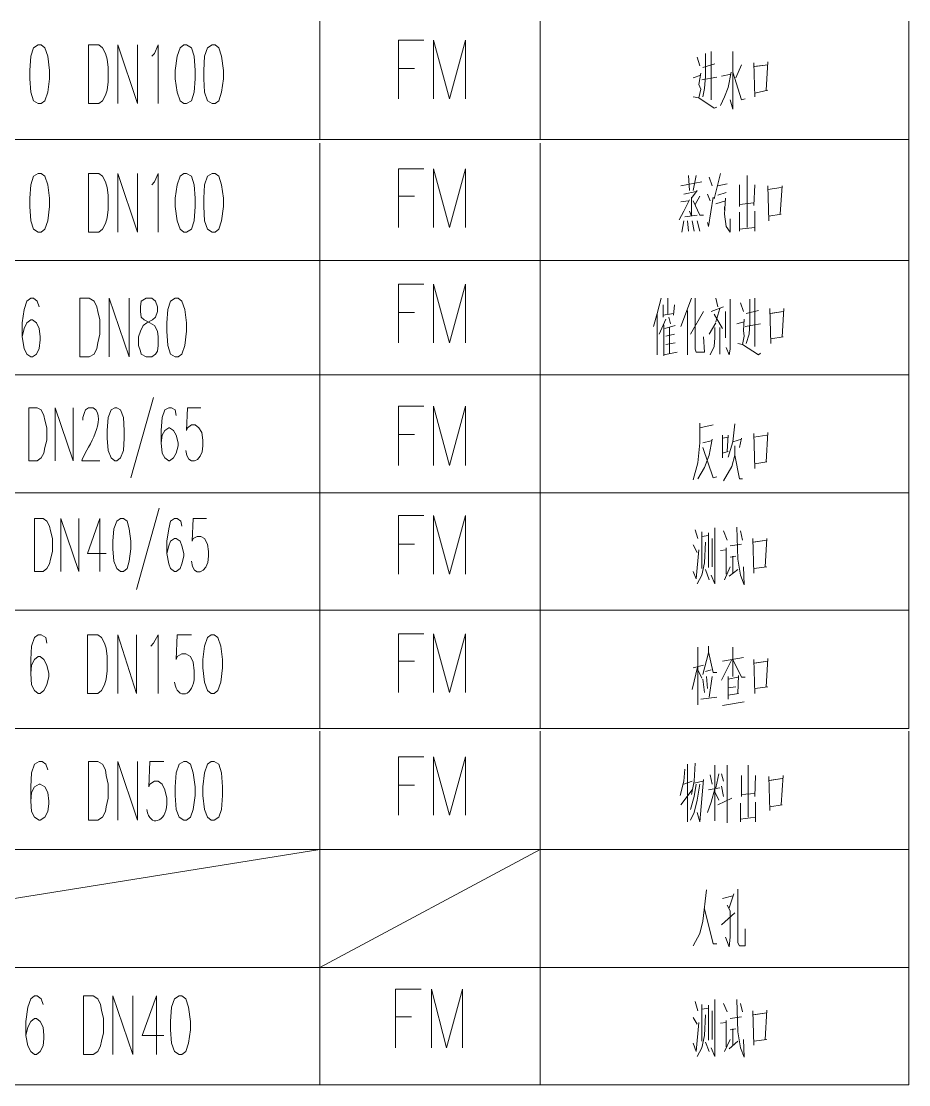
# Model space of a CAD drawing. Header units: millimetres. Extents: x 0 to 1648, y 27 to 2331.
# Drawn here: x 943.6 to 1112.6, y 1243.5 to 1446 of the extents above; entities that cross this region are included whole.
import ezdxf

# ---------------------------------------------------------------- set-up
doc = ezdxf.new("R2010")
doc.units = ezdxf.units.MM
doc.layers.add('1', color=7, linetype='Continuous')

msp = doc.modelspace()

# ---------------------------------------------------------------- linework, layer by layer
at = {"layer": '1', "color": 0, "lineweight": 5}
for points in [[(1112.58, 1445.991732), (1112.58, 1400.451732), (775.98, 1400.451732)], [(1000.44, 1445.991732), (1000.44, 1423.491732)], [(1042.38, 1445.991732), (1042.38, 1423.491732)], [(1015.38, 1431.231732), (1015.38, 1442.391732), (1020.24, 1442.391732)], [(1022.04, 1431.231732), (1022.04, 1442.391732), (1025.1, 1431.231732), (1028.16, 1442.391732), (1028.16, 1431.231732)], [(946.8, 1441.491732), (945.9, 1440.951732), (945.36, 1439.331732), (945.18, 1436.631732), (945.18, 1435.011732), (945.36, 1432.491732), (945.9, 1430.871732), (946.8, 1430.331732), (947.34, 1430.331732), (948.06, 1430.871732), (948.6, 1432.491732), (948.96, 1435.011732), (948.96, 1436.631732), (948.6, 1439.331732), (948.06, 1440.951732), (947.34, 1441.491732), (946.8, 1441.491732)], [(956.34, 1430.331732), (956.34, 1441.491732), (958.32, 1441.491732), (959.04, 1440.951732), (959.58, 1439.871732), (959.94, 1438.791732), (960.12, 1437.171732), (960.12, 1434.471732), (959.94, 1432.851732), (959.58, 1431.951732), (959.04, 1430.871732), (958.32, 1430.331732), (956.34, 1430.331732)], [(961.92, 1430.331732), (961.92, 1441.491732), (965.7, 1430.331732), (965.7, 1441.491732)], [(968.4, 1439.331732), (968.94, 1439.871732), (969.66, 1441.491732), (969.66, 1430.331732)], [(974.52, 1441.491732), (973.8, 1440.951732), (973.26, 1439.331732), (972.9, 1436.631732), (972.9, 1435.011732), (973.26, 1432.491732), (973.8, 1430.871732), (974.52, 1430.331732), (975.06, 1430.331732), (975.96, 1430.871732), (976.5, 1432.491732), (976.68, 1435.011732), (976.68, 1436.631732), (976.5, 1439.331732), (975.96, 1440.951732), (975.06, 1441.491732), (974.52, 1441.491732)], [(979.92, 1441.491732), (979.02, 1440.951732), (978.48, 1439.331732), (978.3, 1436.631732), (978.3, 1435.011732), (978.48, 1432.491732), (979.02, 1430.871732), (979.92, 1430.331732), (980.46, 1430.331732), (981.18, 1430.871732), (981.72, 1432.491732), (982.08, 1435.011732), (982.08, 1436.631732), (981.72, 1439.331732), (981.18, 1440.951732), (980.46, 1441.491732), (979.92, 1441.491732)], [(1073.88, 1439.871732), (1073.88, 1435.551732), (1073.7, 1433.211732), (1073.34, 1431.591732)], [(1074.96, 1431.051732), (1074.96, 1440.231732)], [(1079.1, 1440.231732), (1079.1, 1429.251732), (1078.56, 1431.051732)], [(1072.26, 1439.151732), (1072.8, 1437.531732)], [(1073.34, 1437.171732), (1075.68, 1437.891732)], [(1083.06, 1438.071732), (1083.24, 1431.591732)], [(1085.4, 1432.851732), (1085.76, 1438.251732)], [(1015.38, 1436.991732), (1018.44, 1436.991732)], [(1072.98, 1436.091732), (1072.62, 1433.931732), (1072.98, 1433.031732), (1072.62, 1431.411732), (1071.54, 1431.591732)], [(1071.54, 1435.191732), (1072.98, 1435.731732)], [(1078.74, 1436.271732), (1078.2, 1433.391732), (1077.48, 1431.591732), (1076.76, 1429.971732)], [(1076.94, 1435.551732), (1078.74, 1435.911732)], [(1079.1, 1436.271732), (1080.72, 1431.051732), (1081.44, 1431.231732)], [(1080.72, 1437.711732), (1079.64, 1435.191732)], [(1083.06, 1437.351732), (1085.76, 1437.711732)], [(1083.24, 1437.351732), (1085.76, 1437.711732)], [(1073.16, 1434.831732), (1076.04, 1435.371732)], [(1083.24, 1432.311732), (1085.76, 1432.851732)], [(1072.62, 1431.411732), (1075.5, 1429.431732)], [(1075.5, 1429.431732), (1076.04, 1429.611732)], [(775.98, 1423.491732), (1112.58, 1423.491732)], [(1000.44, 1422.771732), (1000.44, 1400.451732)], [(1042.38, 1422.771732), (1042.38, 1400.451732)], [(1015.38, 1406.751732), (1015.38, 1417.911732), (1020.24, 1417.911732)], [(1022.04, 1406.751732), (1022.04, 1417.911732), (1025.1, 1406.751732), (1028.16, 1417.911732), (1028.16, 1406.751732)], [(946.8, 1417.011732), (945.9, 1416.471732), (945.36, 1414.851732), (945.18, 1412.331732), (945.18, 1410.711732), (945.36, 1408.011732), (945.9, 1406.391732), (946.8, 1405.851732), (947.34, 1405.851732), (948.06, 1406.391732), (948.6, 1408.011732), (948.96, 1410.711732), (948.96, 1412.331732), (948.6, 1414.851732), (948.06, 1416.471732), (947.34, 1417.011732), (946.8, 1417.011732)], [(956.34, 1405.851732), (956.34, 1417.011732), (958.32, 1417.011732), (959.04, 1416.471732), (959.58, 1415.391732), (959.94, 1414.311732), (960.12, 1412.871732), (960.12, 1410.171732), (959.94, 1408.551732), (959.58, 1407.471732), (959.04, 1406.391732), (958.32, 1405.851732), (956.34, 1405.851732)], [(961.92, 1405.851732), (961.92, 1417.011732), (965.7, 1405.851732), (965.7, 1417.011732)], [(968.4, 1414.851732), (968.94, 1415.391732), (969.66, 1417.011732), (969.66, 1405.851732)], [(974.52, 1417.011732), (973.8, 1416.471732), (973.26, 1414.851732), (972.9, 1412.331732), (972.9, 1410.711732), (973.26, 1408.011732), (973.8, 1406.391732), (974.52, 1405.851732), (975.06, 1405.851732), (975.96, 1406.391732), (976.5, 1408.011732), (976.68, 1410.711732), (976.68, 1412.331732), (976.5, 1414.851732), (975.96, 1416.471732), (975.06, 1417.011732), (974.52, 1417.011732)], [(979.92, 1417.011732), (979.02, 1416.471732), (978.48, 1414.851732), (978.3, 1412.331732), (978.3, 1410.711732), (978.48, 1408.011732), (979.02, 1406.391732), (979.92, 1405.851732), (980.46, 1405.851732), (981.18, 1406.391732), (981.72, 1408.011732), (982.08, 1410.711732), (982.08, 1412.331732), (981.72, 1414.851732), (981.18, 1416.471732), (980.46, 1417.011732), (979.92, 1417.011732)], [(1070.64, 1416.651732), (1070.82, 1413.771732)], [(1072.08, 1416.651732), (1071.54, 1413.771732)], [(1074.6, 1416.291732), (1075.14, 1414.671732)], [(1076.76, 1417.011732), (1075.5, 1412.151732)], [(1081.8, 1416.651732), (1081.8, 1406.751732)], [(1069.2, 1414.671732), (1073.16, 1415.391732)], [(1069.74, 1413.051732), (1072.08, 1413.591732)], [(1072.26, 1413.771732), (1071.18, 1412.331732), (1071.18, 1412.511732)], [(1076.22, 1414.671732), (1078.02, 1415.031732)], [(1080.36, 1414.851732), (1080.36, 1410.711732)], [(1083.24, 1414.851732), (1083.06, 1410.891732)], [(1085.76, 1414.671732), (1085.94, 1408.011732)], [(1085.76, 1413.951732), (1088.28, 1414.311732)], [(1085.76, 1413.951732), (1088.28, 1414.311732)], [(1088.1, 1409.271732), (1088.46, 1414.671732)], [(1015.38, 1412.691732), (1018.44, 1412.691732)], [(1070.82, 1411.971732), (1069.74, 1409.811732), (1068.84, 1408.191732)], [(1069.2, 1411.611732), (1070.64, 1411.791732)], [(1071.18, 1412.331732), (1071.18, 1408.911732), (1070.82, 1409.811732)], [(1071.54, 1411.791732), (1072.8, 1409.091732), (1073.52, 1409.091732)], [(1072.8, 1412.691732), (1071.9, 1411.071732)], [(1074.24, 1413.051732), (1074.78, 1411.791732)], [(1074.24, 1407.651732), (1074.42, 1406.931732), (1075.32, 1412.511732)], [(1075.86, 1411.251732), (1077.66, 1411.791732)], [(1076.22, 1412.871732), (1077.84, 1413.411732)], [(1077.66, 1412.331732), (1077.48, 1409.271732), (1077.84, 1406.931732)], [(1080.36, 1411.071732), (1083.06, 1411.431732)], [(1077.48, 1410.711732), (1077.48, 1409.991732)], [(1080.36, 1406.031732), (1080.36, 1409.631732)], [(1083.24, 1409.811732), (1083.24, 1406.031732)], [(1069.74, 1408.011732), (1069.38, 1405.851732)], [(1069.92, 1408.731732), (1072.26, 1409.091732)], [(1070.46, 1408.011732), (1070.64, 1406.031732)], [(1071.36, 1408.011732), (1071.72, 1406.031732)], [(1072.26, 1408.011732), (1072.8, 1406.031732)], [(1077.84, 1406.931732), (1078.56, 1405.851732), (1078.56, 1408.371732)], [(1085.94, 1408.911732), (1088.28, 1409.271732)], [(1080.36, 1406.391732), (1083.24, 1406.751732)], [(1000.44, 1400.991732), (1000.44, 1378.671732)], [(1042.38, 1400.991732), (1042.38, 1378.671732)], [(1112.58, 1378.671732), (1112.58, 1400.991732)], [(1015.38, 1384.791732), (1015.38, 1395.951732), (1020.24, 1395.951732)], [(1022.04, 1384.791732), (1022.04, 1395.951732), (1025.1, 1384.791732), (1028.16, 1395.951732), (1028.16, 1384.791732)], [(946.98, 1391.631732), (946.62, 1392.711732), (945.9, 1393.251732), (945.36, 1393.251732), (944.64, 1392.711732), (944.1, 1391.091732), (943.74, 1388.571732), (943.74, 1385.871732), (944.1, 1383.711732), (944.64, 1382.631732), (945.36, 1382.091732), (945.72, 1382.091732), (946.44, 1382.631732), (946.98, 1383.711732), (947.16, 1385.331732), (947.16, 1385.871732), (946.98, 1387.491732), (946.44, 1388.571732), (945.72, 1389.111732), (945.36, 1389.111732), (944.64, 1388.571732), (944.1, 1387.491732), (943.74, 1385.871732)], [(954.72, 1382.091732), (954.72, 1393.251732), (956.52, 1393.251732), (957.42, 1392.711732), (957.96, 1391.631732), (958.14, 1390.731732), (958.5, 1389.111732), (958.5, 1386.411732), (958.14, 1384.791732), (957.96, 1383.711732), (957.42, 1382.631732), (956.52, 1382.091732), (954.72, 1382.091732)], [(960.3, 1382.091732), (960.3, 1393.251732), (964.08, 1382.091732), (964.08, 1393.251732)], [(967.32, 1393.251732), (966.42, 1392.711732), (966.24, 1391.631732), (966.24, 1390.731732), (966.42, 1389.651732), (966.96, 1389.111732), (968.04, 1388.571732), (968.94, 1388.031732), (969.48, 1386.951732), (969.66, 1385.871732), (969.66, 1384.251732), (969.48, 1383.171732), (969.12, 1382.631732), (968.4, 1382.091732), (967.32, 1382.091732), (966.42, 1382.631732), (966.24, 1383.171732), (965.88, 1384.251732), (965.88, 1385.871732), (966.24, 1386.951732), (966.78, 1388.031732), (967.5, 1388.571732), (968.58, 1389.111732), (969.12, 1389.651732), (969.48, 1390.731732), (969.48, 1391.631732), (969.12, 1392.711732), (968.4, 1393.251732), (967.32, 1393.251732)], [(972.9, 1393.251732), (972, 1392.711732), (971.46, 1391.091732), (971.28, 1388.571732), (971.28, 1386.951732), (971.46, 1384.251732), (972, 1382.631732), (972.9, 1382.091732), (973.44, 1382.091732), (974.16, 1382.631732), (974.7, 1384.251732), (975.06, 1386.951732), (975.06, 1388.571732), (974.7, 1391.091732), (974.16, 1392.711732), (973.44, 1393.251732), (972.9, 1393.251732)], [(1065.42, 1393.251732), (1064.7, 1390.371732), (1063.98, 1387.851732)], [(1066.68, 1393.251732), (1066.68, 1390.191732)], [(1071.18, 1393.251732), (1069.2, 1387.851732)], [(1071.9, 1393.251732), (1071.9, 1383.531732), (1072.08, 1382.991732), (1073.7, 1382.991732), (1073.52, 1385.871732)], [(1075.86, 1393.251732), (1076.22, 1391.631732)], [(1083.24, 1384.071732), (1083.24, 1393.251732)], [(1065.78, 1391.991732), (1065.78, 1389.651732)], [(1067.94, 1391.991732), (1067.76, 1390.011732)], [(1074.96, 1390.731732), (1077.3, 1391.631732)], [(1076.58, 1391.271732), (1075.86, 1388.751732)], [(1078.56, 1393.071732), (1078.56, 1383.531732), (1078.38, 1382.451732), (1077.84, 1383.891732)], [(1080.54, 1392.351732), (1081.08, 1390.731732)], [(1082.34, 1393.071732), (1082.34, 1388.571732), (1082.16, 1386.411732), (1081.62, 1384.611732)], [(1086.12, 1391.271732), (1086.3, 1384.611732)], [(1088.46, 1385.871732), (1088.82, 1391.271732)], [(1015.38, 1390.551732), (1018.44, 1390.551732)], [(1064.7, 1390.191732), (1064.7, 1382.451732)], [(1066.32, 1389.291732), (1065.06, 1386.411732)], [(1065.78, 1390.011732), (1067.76, 1390.371732)], [(1066.86, 1389.651732), (1067.22, 1388.391732)], [(1070.46, 1390.911732), (1070.46, 1382.451732)], [(1073.52, 1390.731732), (1071, 1386.411732)], [(1075.5, 1390.191732), (1077.12, 1387.491732)], [(1077.66, 1390.731732), (1077.66, 1385.691732)], [(1081.26, 1389.291732), (1081.08, 1387.131732), (1081.26, 1386.051732), (1080.9, 1384.431732), (1080, 1384.611732)], [(1081.62, 1390.371732), (1083.96, 1390.911732)], [(1086.12, 1390.371732), (1088.64, 1390.731732)], [(1086.3, 1390.371732), (1088.64, 1390.731732)], [(1065.96, 1388.211732), (1065.96, 1382.271732)], [(1066.14, 1387.491732), (1068.12, 1388.031732)], [(1067.04, 1387.671732), (1067.04, 1382.811732)], [(1075.86, 1388.571732), (1074.6, 1386.411732)], [(1075.68, 1387.671732), (1075.68, 1385.691732), (1075.5, 1384.071732), (1074.78, 1382.451732)], [(1076.58, 1387.671732), (1076.58, 1382.631732)], [(1079.82, 1388.391732), (1081.26, 1388.751732)], [(1081.44, 1387.851732), (1084.32, 1388.391732)], [(1066.32, 1386.051732), (1067.94, 1386.411732)], [(1086.3, 1385.511732), (1088.64, 1385.871732)], [(1066.32, 1384.431732), (1068.12, 1384.791732)], [(1080.9, 1384.431732), (1083.96, 1382.451732)], [(1065.96, 1382.451732), (1068.48, 1382.991732)], [(1083.96, 1382.451732), (1084.32, 1382.811732)], [(775.98, 1378.671732), (1112.58, 1378.671732)], [(1000.44, 1378.671732), (1000.44, 1356.171732)], [(1042.38, 1378.671732), (1042.38, 1356.171732)], [(1112.58, 1356.171732), (1112.58, 1378.671732)], [(968.76, 1374.351732), (964.44, 1359.051732)], [(945, 1362.291732), (945, 1372.371732), (946.62, 1372.371732), (947.34, 1372.011732), (947.88, 1370.931732), (948.06, 1370.031732), (948.42, 1368.591732), (948.42, 1366.251732), (948.06, 1364.811732), (947.88, 1363.731732), (947.34, 1362.831732), (946.62, 1362.291732), (945, 1362.291732)], [(950.04, 1362.291732), (950.04, 1372.371732), (953.46, 1362.291732), (953.46, 1372.371732)], [(961.38, 1372.371732), (960.66, 1372.011732), (960.12, 1370.571732), (959.94, 1368.051732), (959.94, 1366.611732), (960.12, 1364.271732), (960.66, 1362.831732), (961.38, 1362.291732), (961.74, 1362.291732), (962.46, 1362.831732), (963, 1364.271732), (963.18, 1366.611732), (963.18, 1368.051732), (963, 1370.571732), (962.46, 1372.011732), (961.74, 1372.371732), (961.38, 1372.371732)], [(973.08, 1370.931732), (972.9, 1372.011732), (972.18, 1372.371732), (971.64, 1372.371732), (970.92, 1372.011732), (970.38, 1370.571732), (970.2, 1368.051732), (970.2, 1365.711732), (970.38, 1363.731732), (970.92, 1362.831732), (971.64, 1362.291732), (971.82, 1362.291732), (972.54, 1362.831732), (973.08, 1363.731732), (973.44, 1365.171732), (973.44, 1365.711732), (973.08, 1367.151732), (972.54, 1368.051732), (971.82, 1368.591732), (971.64, 1368.591732), (970.92, 1368.051732), (970.38, 1367.151732), (970.2, 1365.711732)], [(1015.38, 1361.391732), (1015.38, 1372.731732), (1020.24, 1372.731732)], [(1022.04, 1361.391732), (1022.04, 1372.731732), (1025.1, 1361.391732), (1028.16, 1372.731732), (1028.16, 1361.391732)], [(1072.8, 1369.491732), (1072.8, 1365.711732), (1072.44, 1361.931732), (1071.54, 1358.691732)], [(1075.32, 1369.131732), (1072.8, 1368.591732)], [(1079.46, 1369.311732), (1079.1, 1365.891732), (1078.2, 1363.011732)], [(1015.38, 1367.331732), (1018.44, 1367.331732)], [(1077.12, 1367.151732), (1077.12, 1362.831732)], [(1078.02, 1364.091732), (1078.2, 1367.151732)], [(1083.06, 1367.511732), (1083.24, 1360.851732)], [(1083.06, 1366.791732), (1085.58, 1367.151732)], [(1083.06, 1366.791732), (1085.58, 1367.151732)], [(1085.4, 1362.111732), (1085.76, 1367.691732)], [(1075.14, 1366.431732), (1074.6, 1363.371732), (1073.7, 1361.031732), (1072.44, 1358.871732)], [(1073.34, 1365.711732), (1074.96, 1366.071732)], [(1078.2, 1366.791732), (1077.12, 1366.611732)], [(1079.46, 1365.171732), (1079.46, 1363.371732), (1078.92, 1361.211732), (1077.3, 1358.511732)], [(1079.1, 1365.891732), (1080.72, 1366.431732)], [(1080.72, 1366.611732), (1080.36, 1364.811732)], [(1073.34, 1364.811732), (1075.32, 1359.051732), (1076.04, 1359.231732)], [(1077.12, 1363.731732), (1078.2, 1364.091732)], [(1079.46, 1363.371732), (1080.36, 1358.871732), (1080.9, 1358.871732)], [(1083.24, 1361.751732), (1085.58, 1362.111732)], [(775.98, 1356.171732), (1112.58, 1356.171732)], [(1000.44, 1356.171732), (1000.44, 1333.851732)], [(1042.38, 1356.171732), (1042.38, 1333.851732)], [(1112.58, 1333.851732), (1112.58, 1356.171732)], [(969.84, 1353.291732), (965.52, 1337.811732)], [(946.08, 1341.231732), (946.08, 1351.311732), (947.7, 1351.311732), (948.42, 1350.771732), (948.96, 1349.871732), (949.14, 1348.971732), (949.5, 1347.531732), (949.5, 1345.011732), (949.14, 1343.571732), (948.96, 1342.671732), (948.42, 1341.771732), (947.7, 1341.231732), (946.08, 1341.231732)], [(951.12, 1341.231732), (951.12, 1351.311732), (954.54, 1341.231732), (954.54, 1351.311732)], [(958.5, 1351.311732), (956.16, 1344.651732), (959.76, 1344.651732)], [(958.5, 1351.311732), (958.5, 1341.231732)], [(962.46, 1351.311732), (961.74, 1350.771732), (961.2, 1349.331732), (961.02, 1346.991732), (961.02, 1345.551732), (961.2, 1343.211732), (961.74, 1341.771732), (962.46, 1341.231732), (963, 1341.231732), (963.72, 1341.771732), (964.08, 1343.211732), (964.44, 1345.551732), (964.44, 1346.991732), (964.08, 1349.331732), (963.72, 1350.771732), (963, 1351.311732), (962.46, 1351.311732)], [(974.16, 1349.871732), (973.98, 1350.771732), (973.26, 1351.311732), (972.72, 1351.311732), (972, 1350.771732), (971.64, 1349.331732), (971.28, 1346.991732), (971.28, 1344.651732), (971.64, 1342.671732), (972, 1341.771732), (972.72, 1341.231732), (973.08, 1341.231732), (973.8, 1341.771732), (974.16, 1342.671732), (974.52, 1344.111732), (974.52, 1344.651732), (974.16, 1346.091732), (973.8, 1346.991732), (973.08, 1347.531732), (972.72, 1347.531732), (972, 1346.991732), (971.64, 1346.091732), (971.28, 1344.651732)], [(1015.38, 1340.691732), (1015.38, 1351.851732), (1020.24, 1351.851732)], [(1022.04, 1340.691732), (1022.04, 1351.851732), (1025.1, 1340.691732), (1028.16, 1351.851732), (1028.16, 1340.691732)], [(1071.9, 1349.151732), (1072.44, 1347.531732)], [(1073.16, 1341.771732), (1073.16, 1348.791732)], [(1075.68, 1349.511732), (1075.68, 1338.891732), (1074.96, 1340.511732)], [(1077.3, 1348.971732), (1078.02, 1347.171732)], [(1079.82, 1349.691732), (1080, 1343.571732), (1080.54, 1340.511732), (1081.26, 1338.711732), (1081.08, 1342.131732)], [(1080.54, 1348.971732), (1080.9, 1347.171732)], [(1073.16, 1347.891732), (1074.42, 1348.071732)], [(1073.88, 1346.811732), (1073.7, 1342.851732)], [(1074.42, 1348.611732), (1074.42, 1341.951732)], [(1075.14, 1342.131732), (1075.14, 1347.531732)], [(1082.88, 1347.531732), (1083.06, 1340.871732)], [(1082.88, 1346.811732), (1085.58, 1347.171732)], [(1083.06, 1346.811732), (1085.58, 1347.171732)], [(1085.22, 1342.131732), (1085.58, 1347.531732)], [(1015.38, 1346.451732), (1018.44, 1346.451732)], [(1071.54, 1346.271732), (1072.26, 1344.831732)], [(1072.62, 1345.371732), (1072.08, 1339.791732), (1071.54, 1341.231732)], [(1077.84, 1345.371732), (1076.76, 1345.191732)], [(1077.84, 1340.691732), (1077.84, 1345.731732)], [(1078.56, 1346.091732), (1080.72, 1346.451732)], [(1072.26, 1338.891732), (1073.16, 1340.511732), (1073.7, 1342.851732)], [(1078.56, 1343.931732), (1079.64, 1344.111732)], [(1079.1, 1344.111732), (1079.1, 1340.871732)], [(1074.6, 1339.611732), (1073.88, 1341.591732)], [(1078.56, 1342.131732), (1077.48, 1339.611732)], [(1078.38, 1340.331732), (1080, 1341.591732)], [(1083.06, 1341.771732), (1085.58, 1342.131732)], [(775.98, 1333.851732), (1112.58, 1333.851732)], [(1000.44, 1333.851732), (1000.44, 1311.351732)], [(1042.38, 1333.851732), (1042.38, 1311.351732)], [(1112.58, 1311.351732), (1112.58, 1333.851732)], [(948.42, 1327.551732), (948.24, 1328.631732), (947.34, 1329.171732), (946.8, 1329.171732), (946.08, 1328.631732), (945.54, 1327.011732), (945.36, 1324.491732), (945.36, 1321.791732), (945.54, 1319.631732), (946.08, 1318.551732), (946.8, 1318.011732), (947.16, 1318.011732), (947.88, 1318.551732), (948.42, 1319.631732), (948.78, 1321.251732), (948.78, 1321.791732), (948.42, 1323.411732), (947.88, 1324.491732), (947.16, 1325.031732), (946.8, 1325.031732), (946.08, 1324.491732), (945.54, 1323.411732), (945.36, 1321.791732)], [(956.16, 1318.011732), (956.16, 1329.171732), (958.14, 1329.171732), (958.86, 1328.631732), (959.4, 1327.551732), (959.76, 1326.651732), (959.94, 1325.031732), (959.94, 1322.331732), (959.76, 1320.711732), (959.4, 1319.631732), (958.86, 1318.551732), (958.14, 1318.011732), (956.16, 1318.011732)], [(961.92, 1318.011732), (961.92, 1329.171732), (965.52, 1318.011732), (965.52, 1329.171732)], [(968.22, 1327.011732), (968.76, 1327.551732), (969.66, 1329.171732), (969.66, 1318.011732)], [(979.74, 1329.171732), (979.02, 1328.631732), (978.48, 1327.011732), (978.12, 1324.491732), (978.12, 1322.871732), (978.48, 1320.171732), (979.02, 1318.551732), (979.74, 1318.011732), (980.28, 1318.011732), (981, 1318.551732), (981.54, 1320.171732), (981.9, 1322.871732), (981.9, 1324.491732), (981.54, 1327.011732), (981, 1328.631732), (980.28, 1329.171732), (979.74, 1329.171732)], [(1015.38, 1318.191732), (1015.38, 1329.351732), (1020.24, 1329.351732)], [(1022.04, 1318.191732), (1022.04, 1329.351732), (1025.1, 1318.191732), (1028.16, 1329.351732), (1028.16, 1318.191732)], [(1072.44, 1326.831732), (1072.44, 1315.851732)], [(1074.42, 1327.011732), (1074.42, 1325.931732)], [(1079.1, 1326.831732), (1079.1, 1321.251732)], [(1074.42, 1325.751732), (1073.34, 1321.611732)], [(1074.42, 1325.931732), (1075.32, 1321.971732), (1076.04, 1321.971732)], [(1078.92, 1324.491732), (1076.94, 1320.531732)], [(1077.12, 1324.131732), (1081.08, 1324.851732)], [(1079.1, 1324.491732), (1080.72, 1321.071732), (1081.44, 1321.071732)], [(1083.06, 1324.491732), (1083.24, 1318.011732)], [(1085.4, 1319.271732), (1085.76, 1324.671732)], [(1015.38, 1324.131732), (1018.44, 1324.131732)], [(1072.44, 1323.231732), (1071.36, 1318.731732)], [(1071.54, 1322.871732), (1073.52, 1323.411732)], [(1072.44, 1322.511732), (1073.16, 1320.891732)], [(1073.88, 1322.151732), (1074.96, 1322.511732)], [(1083.06, 1323.771732), (1085.76, 1324.131732)], [(1083.24, 1323.771732), (1085.76, 1324.131732)], [(1073.34, 1320.711732), (1073.7, 1318.191732)], [(1074.06, 1321.251732), (1074.24, 1318.911732)], [(1075.14, 1321.251732), (1074.6, 1317.291732)], [(1078.2, 1321.251732), (1078.2, 1316.931732)], [(1078.2, 1320.711732), (1080, 1321.071732)], [(1080.18, 1321.431732), (1080, 1318.011732)], [(1078.2, 1319.091732), (1079.64, 1319.271732)], [(1083.24, 1318.911732), (1085.76, 1319.271732)], [(1072.98, 1316.931732), (1076.04, 1317.291732)], [(1077.12, 1315.671732), (1081.26, 1316.391732)], [(1080.18, 1318.011732), (1078.2, 1317.651732)], [(775.98, 1311.351732), (1112.58, 1311.351732)], [(1000.44, 1310.811732), (1000.44, 1288.311732)], [(1042.38, 1310.811732), (1042.38, 1288.311732)], [(1112.58, 1288.311732), (1112.58, 1310.811732)], [(948.6, 1303.431732), (948.24, 1304.511732), (947.52, 1305.051732), (946.98, 1305.051732), (946.08, 1304.511732), (945.54, 1302.891732), (945.36, 1300.191732), (945.36, 1297.491732), (945.54, 1295.511732), (946.08, 1294.431732), (946.98, 1293.891732), (947.16, 1293.891732), (948.06, 1294.431732), (948.6, 1295.511732), (948.78, 1296.951732), (948.78, 1297.491732), (948.6, 1299.111732), (948.06, 1300.191732), (947.16, 1300.731732), (946.98, 1300.731732), (946.08, 1300.191732), (945.54, 1299.111732), (945.36, 1297.491732)], [(956.34, 1293.891732), (956.34, 1305.051732), (958.14, 1305.051732), (959.04, 1304.511732), (959.58, 1303.431732), (959.76, 1302.351732), (960.12, 1300.731732), (960.12, 1298.031732), (959.76, 1296.411732), (959.58, 1295.511732), (959.04, 1294.431732), (958.14, 1293.891732), (956.34, 1293.891732)], [(961.92, 1293.891732), (961.92, 1305.051732), (965.7, 1293.891732), (965.7, 1305.051732)], [(974.52, 1305.051732), (973.62, 1304.511732), (973.08, 1302.891732), (972.9, 1300.191732), (972.9, 1298.571732), (973.08, 1295.871732), (973.62, 1294.431732), (974.52, 1293.891732), (975.06, 1293.891732), (975.78, 1294.431732), (976.32, 1295.871732), (976.68, 1298.571732), (976.68, 1300.191732), (976.32, 1302.891732), (975.78, 1304.511732), (975.06, 1305.051732), (974.52, 1305.051732)], [(979.74, 1305.051732), (979.02, 1304.511732), (978.48, 1302.891732), (978.12, 1300.191732), (978.12, 1298.571732), (978.48, 1295.871732), (979.02, 1294.431732), (979.74, 1293.891732), (980.28, 1293.891732), (981.18, 1294.431732), (981.72, 1295.871732), (981.9, 1298.571732), (981.9, 1300.191732), (981.72, 1302.891732), (981.18, 1304.511732), (980.28, 1305.051732), (979.74, 1305.051732)], [(1015.38, 1294.791732), (1015.38, 1305.951732), (1020.24, 1305.951732)], [(1022.04, 1294.791732), (1022.04, 1305.951732), (1025.1, 1294.791732), (1028.16, 1305.951732), (1028.16, 1294.791732)], [(1070.46, 1304.511732), (1070.46, 1293.531732)], [(1071.9, 1304.691732), (1071.72, 1301.271732), (1071.18, 1298.751732)], [(1075.68, 1304.331732), (1075.68, 1293.711732)], [(1078.02, 1293.351732), (1078.02, 1304.331732)], [(1081.98, 1304.331732), (1081.98, 1294.431732)], [(1069.92, 1303.611732), (1069.74, 1301.271732), (1069.02, 1298.571732)], [(1074.78, 1302.531732), (1075.14, 1300.731732)], [(1076.4, 1302.711732), (1075.86, 1300.011732)], [(1076.94, 1302.711732), (1077.3, 1301.271732)], [(1080.72, 1302.351732), (1080.72, 1298.391732)], [(1083.42, 1302.351732), (1083.24, 1298.391732)], [(1085.94, 1302.171732), (1086.12, 1295.691732)], [(1088.28, 1296.771732), (1088.64, 1302.351732)], [(1015.38, 1300.551732), (1018.44, 1300.551732)], [(1069.74, 1300.731732), (1071.36, 1301.271732)], [(1071, 1295.871732), (1071.72, 1298.391732), (1072.08, 1300.731732)], [(1071.72, 1300.911732), (1073.34, 1301.271732)], [(1073.52, 1301.631732), (1072.8, 1293.531732), (1072.26, 1295.331732)], [(1072.8, 1300.731732), (1072.26, 1297.671732)], [(1076.94, 1300.371732), (1077.3, 1298.391732)], [(1085.94, 1301.451732), (1088.46, 1301.811732)], [(1086.12, 1301.451732), (1088.46, 1301.811732)], [(1069.2, 1296.771732), (1071.36, 1299.651732)], [(1075.68, 1299.831732), (1074.96, 1297.311732), (1074.24, 1295.331732)], [(1074.42, 1299.651732), (1076.58, 1300.011732)], [(1075.68, 1299.291732), (1076.4, 1297.671732)], [(1076.22, 1296.771732), (1078.92, 1298.031732)], [(1080.72, 1298.751732), (1083.24, 1298.931732)], [(1072.26, 1297.671732), (1071.72, 1295.331732), (1071, 1293.891732)], [(1080.54, 1293.531732), (1080.54, 1297.131732)], [(1083.42, 1297.311732), (1083.42, 1293.531732)], [(1086.12, 1296.411732), (1088.46, 1296.771732)], [(1080.54, 1294.071732), (1083.42, 1294.431732)], [(775.98, 1288.311732), (1112.58, 1288.311732)], [(860.22, 1265.811732), (1000.44, 1288.311732)], [(1000.44, 1288.311732), (1000.44, 1265.811732)], [(1000.44, 1265.811732), (1042.38, 1288.311732)], [(1042.38, 1288.311732), (1042.38, 1265.811732)], [(1112.58, 1265.811732), (1112.58, 1288.311732)], [(1074.06, 1280.571732), (1073.34, 1274.631732), (1072.8, 1272.291732), (1071.54, 1269.951732)], [(1079.28, 1279.851732), (1078.38, 1277.151732)], [(1080, 1280.751732), (1080, 1270.491732), (1080.36, 1269.951732), (1081.44, 1269.951732), (1081.44, 1273.191732)], [(1077.12, 1278.951732), (1079.1, 1279.491732)], [(1073.7, 1276.971732), (1075.32, 1270.311732), (1076.04, 1270.311732)], [(1076.94, 1273.911732), (1079.46, 1276.251732)], [(1078.02, 1277.691732), (1078.56, 1276.611732), (1078.56, 1271.571732), (1078.38, 1269.771732), (1077.66, 1271.571732)], [(775.98, 1265.811732), (1112.58, 1265.811732)], [(1000.44, 1265.811732), (1000.44, 1243.491732)], [(1042.38, 1265.811732), (1042.38, 1243.491732)], [(1112.58, 1243.491732), (1112.58, 1265.811732)], [(1014.84, 1250.511732), (1014.84, 1261.671732), (1019.7, 1261.671732)], [(1021.68, 1250.511732), (1021.68, 1261.671732), (1024.56, 1250.511732), (1027.62, 1261.671732), (1027.62, 1250.511732)], [(947.7, 1258.791732), (947.34, 1259.871732), (946.62, 1260.411732), (946.08, 1260.411732), (945.36, 1259.871732), (944.82, 1258.251732), (944.46, 1255.551732), (944.46, 1252.851732), (944.82, 1250.871732), (945.36, 1249.791732), (946.08, 1249.251732), (946.44, 1249.251732), (947.16, 1249.791732), (947.7, 1250.871732), (947.88, 1252.311732), (947.88, 1252.851732), (947.7, 1254.471732), (947.16, 1255.551732), (946.44, 1256.091732), (946.08, 1256.091732), (945.36, 1255.551732), (944.82, 1254.471732), (944.46, 1252.851732)], [(955.44, 1249.251732), (955.44, 1260.411732), (957.24, 1260.411732), (958.14, 1259.871732), (958.68, 1258.791732), (958.86, 1257.711732), (959.22, 1256.091732), (959.22, 1253.391732), (958.86, 1251.771732), (958.68, 1250.871732), (958.14, 1249.791732), (957.24, 1249.251732), (955.44, 1249.251732)], [(961.02, 1249.251732), (961.02, 1260.411732), (964.8, 1249.251732), (964.8, 1260.411732)], [(969.3, 1260.411732), (966.6, 1252.851732), (970.74, 1252.851732)], [(969.3, 1260.411732), (969.3, 1249.251732)], [(973.62, 1260.411732), (972.72, 1259.871732), (972.18, 1258.251732), (972, 1255.551732), (972, 1253.931732), (972.18, 1251.411732), (972.72, 1249.791732), (973.62, 1249.251732), (974.16, 1249.251732), (974.88, 1249.791732), (975.42, 1251.411732), (975.78, 1253.931732), (975.78, 1255.551732), (975.42, 1258.251732), (974.88, 1259.871732), (974.16, 1260.411732), (973.62, 1260.411732)], [(1075.68, 1259.691732), (1075.68, 1248.891732), (1074.96, 1250.511732)], [(1079.82, 1259.691732), (1080, 1253.571732), (1080.54, 1250.511732), (1081.26, 1248.711732), (1081.08, 1252.131732)], [(1071.9, 1259.331732), (1072.44, 1257.531732)], [(1073.16, 1251.771732), (1073.16, 1258.791732)], [(1073.16, 1257.891732), (1074.42, 1258.071732)], [(1074.42, 1258.611732), (1074.42, 1251.951732)], [(1075.14, 1252.131732), (1075.14, 1257.531732)], [(1077.3, 1258.971732), (1078.02, 1257.351732)], [(1080.54, 1258.971732), (1080.9, 1257.351732)], [(1082.88, 1257.531732), (1083.06, 1251.051732)], [(1085.22, 1252.131732), (1085.58, 1257.711732)], [(1014.84, 1256.451732), (1017.9, 1256.451732)], [(1071.54, 1256.271732), (1072.26, 1255.011732)], [(1073.88, 1256.811732), (1073.7, 1252.851732)], [(1077.84, 1250.691732), (1077.84, 1255.731732)], [(1078.56, 1256.091732), (1080.72, 1256.451732)], [(1082.88, 1256.811732), (1085.58, 1257.171732)], [(1083.06, 1256.811732), (1085.58, 1257.171732)], [(1072.62, 1255.371732), (1072.08, 1249.791732), (1071.54, 1251.411732)], [(1077.84, 1255.371732), (1076.76, 1255.191732)], [(1078.56, 1253.931732), (1079.64, 1254.111732)], [(1079.1, 1254.111732), (1079.1, 1251.051732)], [(1072.26, 1248.891732), (1073.16, 1250.511732), (1073.7, 1252.851732)], [(1074.6, 1249.791732), (1073.88, 1251.591732)], [(1078.56, 1252.131732), (1077.48, 1249.791732)], [(1078.38, 1250.331732), (1080, 1251.771732)], [(1083.06, 1251.771732), (1085.58, 1252.131732)], [(775.98, 1243.491732), (1112.58, 1243.491732)]]:
    msp.add_lwpolyline(points, dxfattribs=at)
for points, knots in [([(955.26, 1370.031732), (955.26, 1370.031732), (955.26, 1370.571732), (955.26, 1370.571732), (955.26, 1370.571732), (955.62, 1371.471732), (955.62, 1371.471732), (955.62, 1371.471732), (955.8, 1372.011732), (955.8, 1372.011732), (955.8, 1372.011732), (956.34, 1372.371732), (956.34, 1372.371732), (956.34, 1372.371732), (957.24, 1372.371732), (957.24, 1372.371732), (957.24, 1372.371732), (957.78, 1372.011732), (957.78, 1372.011732), (959.58, 1369.131732), (955.8, 1364.451732), (955.08, 1362.291732), (955.08, 1362.291732), (958.5, 1362.291732), (958.5, 1362.291732)], [0, 0, 0, 0, 1, 1, 1, 2, 2, 2, 3, 3, 3, 4, 4, 4, 5, 5, 5, 6, 6, 6, 7, 7, 7, 8, 8, 8, 8]), ([(977.76, 1372.371732), (977.76, 1372.371732), (975.24, 1372.371732), (975.24, 1372.371732), (975.24, 1372.371732), (975.06, 1368.051732), (975.06, 1368.051732), (975.06, 1368.051732), (975.24, 1368.591732), (975.24, 1368.591732), (975.24, 1368.591732), (975.96, 1369.131732), (975.96, 1369.131732), (975.96, 1369.131732), (976.68, 1369.131732), (976.68, 1369.131732), (976.68, 1369.131732), (977.4, 1368.591732), (977.4, 1368.591732), (977.4, 1368.591732), (977.94, 1367.691732), (977.94, 1367.691732), (977.94, 1367.691732), (978.12, 1366.251732), (978.12, 1366.251732), (978.12, 1366.251732), (978.12, 1365.171732), (978.12, 1365.171732), (978.12, 1361.751732), (975.06, 1361.211732), (974.88, 1364.271732)], [0, 0, 0, 0, 1, 1, 1, 2, 2, 2, 3, 3, 3, 4, 4, 4, 5, 5, 5, 6, 6, 6, 7, 7, 7, 8, 8, 8, 9, 9, 9, 10, 10, 10, 10]), ([(978.84, 1351.311732), (978.84, 1351.311732), (976.32, 1351.311732), (976.32, 1351.311732), (976.32, 1351.311732), (976.14, 1346.991732), (976.14, 1346.991732), (976.14, 1346.991732), (976.32, 1347.531732), (976.32, 1347.531732), (976.32, 1347.531732), (977.04, 1347.891732), (977.04, 1347.891732), (977.04, 1347.891732), (977.76, 1347.891732), (977.76, 1347.891732), (977.76, 1347.891732), (978.48, 1347.531732), (978.48, 1347.531732), (978.48, 1347.531732), (979.02, 1346.451732), (979.02, 1346.451732), (979.02, 1346.451732), (979.2, 1345.011732), (979.2, 1345.011732), (979.2, 1345.011732), (979.2, 1344.111732), (979.2, 1344.111732), (979.2, 1340.691732), (976.14, 1339.971732), (975.96, 1343.211732)], [0, 0, 0, 0, 1, 1, 1, 2, 2, 2, 3, 3, 3, 4, 4, 4, 5, 5, 5, 6, 6, 6, 7, 7, 7, 8, 8, 8, 9, 9, 9, 10, 10, 10, 10]), ([(975.96, 1329.171732), (975.96, 1329.171732), (973.26, 1329.171732), (973.26, 1329.171732), (973.26, 1329.171732), (973.08, 1324.491732), (973.08, 1324.491732), (973.08, 1324.491732), (973.26, 1325.031732), (973.26, 1325.031732), (973.26, 1325.031732), (974.16, 1325.571732), (974.16, 1325.571732), (974.16, 1325.571732), (974.88, 1325.571732), (974.88, 1325.571732), (974.88, 1325.571732), (975.78, 1325.031732), (975.78, 1325.031732), (975.78, 1325.031732), (976.32, 1323.951732), (976.32, 1323.951732), (976.32, 1323.951732), (976.5, 1322.331732), (976.5, 1322.331732), (976.5, 1322.331732), (976.5, 1321.251732), (976.5, 1321.251732), (976.5, 1317.471732), (973.26, 1316.571732), (972.72, 1320.171732)], [0, 0, 0, 0, 1, 1, 1, 2, 2, 2, 3, 3, 3, 4, 4, 4, 5, 5, 5, 6, 6, 6, 7, 7, 7, 8, 8, 8, 9, 9, 9, 10, 10, 10, 10]), ([(970.74, 1305.051732), (970.74, 1305.051732), (968.04, 1305.051732), (968.04, 1305.051732), (968.04, 1305.051732), (967.86, 1300.191732), (967.86, 1300.191732), (967.86, 1300.191732), (968.04, 1300.731732), (968.04, 1300.731732), (968.04, 1300.731732), (968.94, 1301.271732), (968.94, 1301.271732), (968.94, 1301.271732), (969.66, 1301.271732), (969.66, 1301.271732), (969.66, 1301.271732), (970.38, 1300.731732), (970.38, 1300.731732), (970.38, 1300.731732), (970.92, 1299.651732), (970.92, 1299.651732), (970.92, 1299.651732), (971.28, 1298.031732), (971.28, 1298.031732), (971.28, 1298.031732), (971.28, 1296.951732), (971.28, 1296.951732), (971.1, 1293.351732), (968.04, 1292.451732), (967.5, 1295.871732)], [0, 0, 0, 0, 1, 1, 1, 2, 2, 2, 3, 3, 3, 4, 4, 4, 5, 5, 5, 6, 6, 6, 7, 7, 7, 8, 8, 8, 9, 9, 9, 10, 10, 10, 10])]:
    msp.add_open_spline(points, degree=3, knots=knots, dxfattribs=at)

doc.saveas('drawing.dxf')
